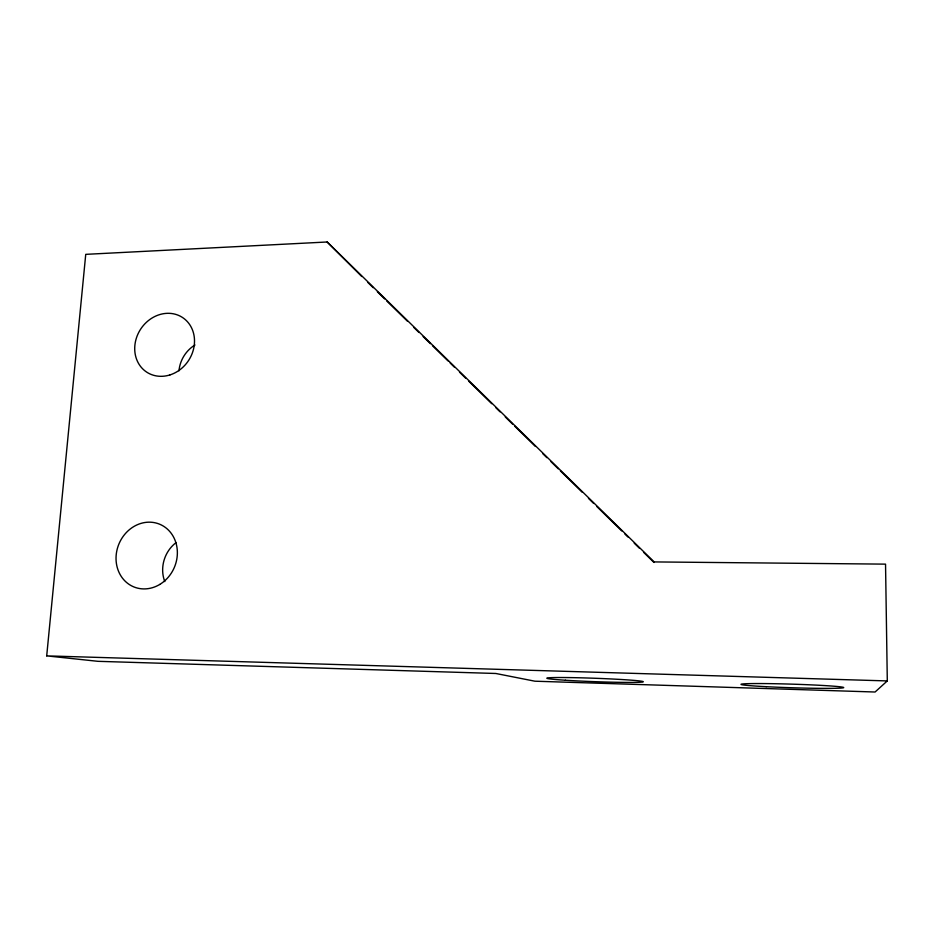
<?xml version="1.0" encoding="UTF-8"?>
<svg xmlns="http://www.w3.org/2000/svg" width="934" height="934" viewBox="0 0 934 934"><rect width="100%" height="100%" fill="white"/><g stroke="black" fill="none" stroke-linecap="round" stroke-linejoin="round"><path stroke-width="1.4" d="M46.7 655.878L85.741 254.352L327.169 241.988L654.15 561.918L885.537 564.136L887.3 680.921L875.076 692.012L534.913 681.201L495.814 673.484L97.942 661.319L46.7 655.878L887.3 680.921M361.762 276.511L327.169 241.988M367.996 282.617L373.203 287.695M377.359 291.77L384.633 298.892M386.723 300.935L407.516 321.284M413.75 327.39L418.957 332.481M423.114 336.555L430.399 343.677M432.477 345.708L448.075 360.979M450.153 363.011L454.309 367.085M459.516 372.164L465.751 378.27M468.868 381.329L491.751 403.721M495.907 407.784L500.064 411.859M505.271 416.949L512.544 424.071M514.622 426.102L535.427 446.464M542.701 453.585L546.857 457.66M551.025 461.723L558.298 468.845M560.377 470.888L582.221 492.253M588.455 498.359L593.662 503.449M596.779 506.508L621.74 530.932M624.858 533.979L627.975 537.038M634.209 543.144L639.416 548.235M643.573 552.298L653.975 562.478M164.804 581.59A31.639 28.405 -68.1 0 1 175.919 542.712M179.001 370.81A30.553 27.121 -57 0 1 194.984 344.985M159.726 584.462A33.904 30.086 -67.6 0 0 164.244 526.659A33.904 30.086 -67.6 0 0 116.143 555.52A33.904 30.086 -67.6 0 0 159.726 584.462M169.941 374.919A32.655 28.627 -56.8 0 0 187.419 321.705A32.655 28.627 -56.8 0 0 136.469 337.828A32.655 28.627 -56.8 0 0 169.941 374.919M565.409 680.232A48.288 1.705 2.1 0 0 642.779 681.972A48.288 1.705 2.1 0 0 576.687 677.722A48.288 1.705 2.1 0 0 565.409 680.232M766.16 686.688A51.323 1.798 1.8 0 0 843.682 687.646A51.323 1.798 1.8 0 0 767.351 683.606A51.323 1.798 1.8 0 0 766.16 686.688"/></g></svg>
